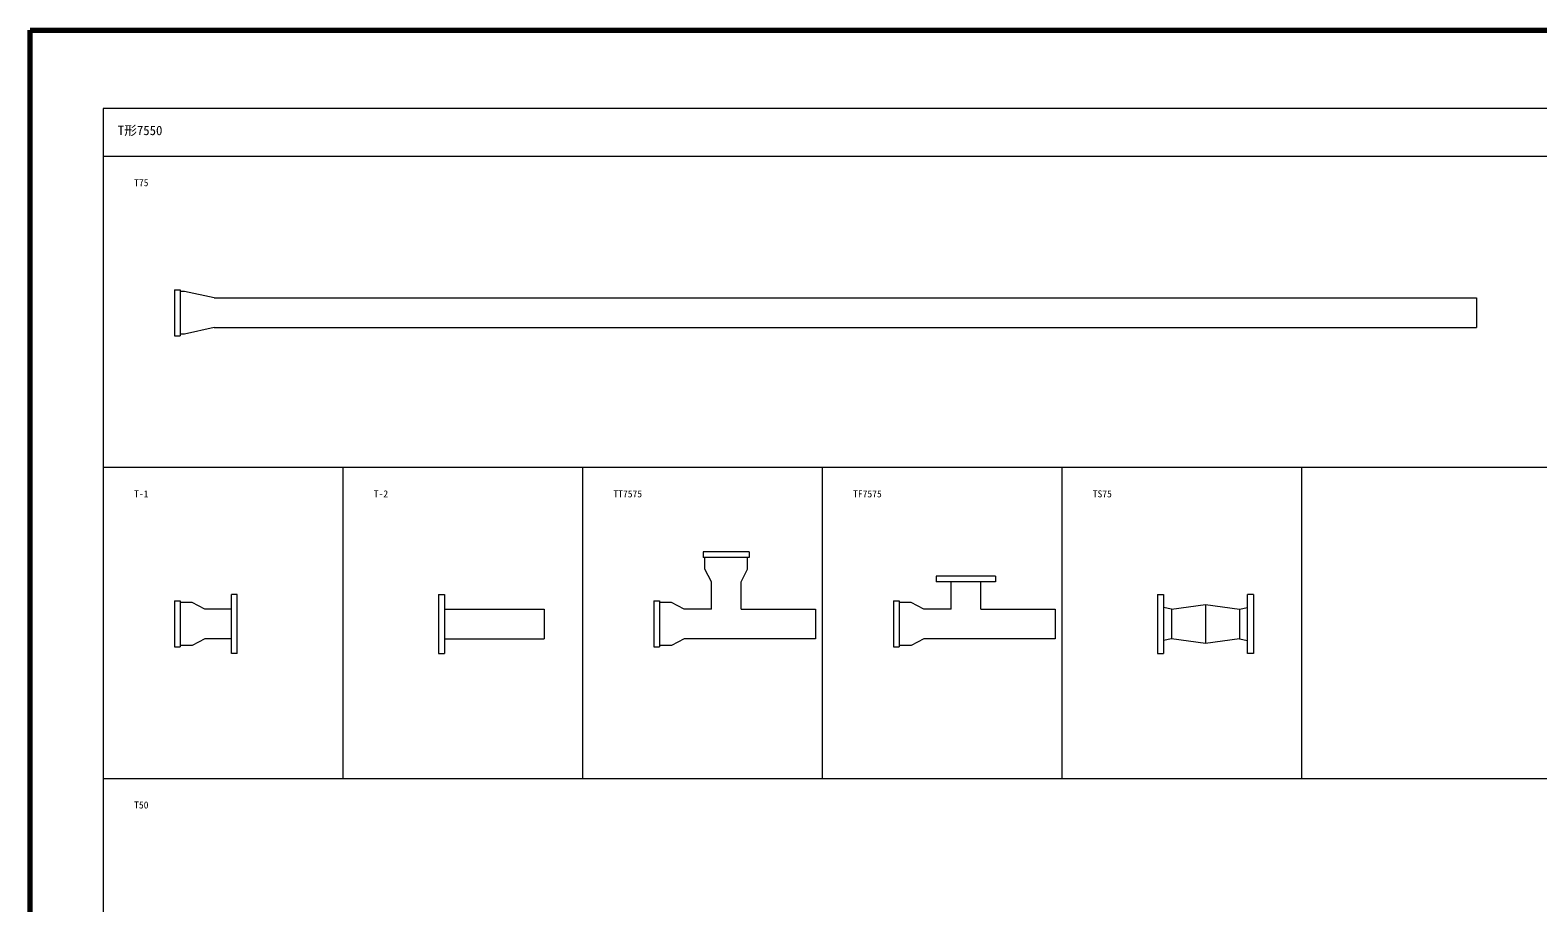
# Model space of a CAD drawing. Units: millimetres, scale not verified. Extents: x -3913 to 4087, y -2580 to 2920.
# Drawn here: x -3913 to 808, y 185 to 2920 of the extents above; entities that cross this region are included whole.
import ezdxf
from ezdxf.enums import TextEntityAlignment as Align

# ---------------------------------------------------------------- set-up
doc = ezdxf.new("R2010")
doc.units = ezdxf.units.MM
doc.header["$LTSCALE"] = 10
for name, color, linetype, lineweight in [('0-1', 4, 'Continuous', 9), ('0-8', 7, 'Continuous', 18), ('0-F', 5, 'Continuous', 70)]:
    doc.layers.add(name, color=color, linetype=linetype, lineweight=lineweight)
doc.layers.add('0-9', color=7, linetype='Continuous')
doc.styles.add('ＭＳ ゴシック', font='')
doc.styles.get('ＭＳ ゴシック').set_extended_font_data('MS Gothic')

msp = doc.modelspace()

# ---------------------------------------------------------------- linework, layer by layer
at = {"layer": '0-1'}
for p, q in [((-3684.03, 2673.88), (-3684.03, -2350.94)), ((3820.47, 2673.88), (-3684.03, 2673.88)), ((3820.47, 2523.88), (-3684.03, 2523.88)), ((3820.47, 1548.91), (-3684.03, 1548.91)), ((-2933.58, 1548.91), (-2933.58, 573.95)), ((-2183.13, 1548.91), (-2183.13, 573.95)), ((-1432.68, 1548.91), (-1432.68, 573.95)), ((-682.23, 1548.91), (-682.23, 573.95)), ((68.22, 1548.91), (68.22, 573.95)), ((3820.47, 573.95), (-3684.03, 573.95))]:
    msp.add_line(p, q, dxfattribs=at)
at = {"layer": '0-8'}
for p, q in [((-3460.53, 2105.91), (-3460.53, 1961.91)), ((-3460.53, 2105.91), (-3442.53, 2105.91)), ((-3442.53, 2105.91), (-3442.53, 1961.91)), ((-3336.32, 2080.41), (615.97, 2080.41)), ((615.97, 2080.41), (615.97, 1987.41)), ((-3336.32, 1987.41), (-3428.99, 1966.91)), ((-3336.32, 1987.41), (615.97, 1987.41)), ((-3460.53, 1961.91), (-3442.53, 1961.91)), ((-3428.99, 1966.91), (-3442.53, 1966.91)), ((-1805.13, 1285.45), (-1805.13, 1267.45)), ((-1661.13, 1285.45), (-1805.13, 1285.45)), ((-1686.63, 1105.45), (-1686.63, 1190.8)), ((-890.18, 1190.95), (-1075.18, 1190.95)), ((-1029.18, 1105.45), (-1029.18, 1190.95)), ((-936.18, 1105.45), (-936.18, 1190.95)), ((-890.18, 1208.95), (-890.18, 1190.95)), ((-3264.03, 1151.45), (-3282.03, 1151.45)), ((-3282.03, 966.45), (-3282.03, 1151.45)), ((-3264.03, 966.45), (-3264.03, 1151.45)), ((-2633.58, 1151.45), (-2633.58, 966.45)), ((-382.23, 1151.45), (-364.23, 1151.45)), ((-364.23, 1151.45), (-364.23, 966.45)), ((-100.23, 966.45), (-100.23, 1151.45)), ((-82.23, 1151.45), (-100.23, 1151.45)), ((-82.23, 1151.45), (-82.23, 966.45)), ((-3460.53, 1130.95), (-3442.53, 1130.95)), ((-3442.53, 1130.95), (-3442.53, 986.95)), ((-3405.33, 1125.95), (-3442.53, 1125.95)), ((-2615.58, 1105.45), (-2303.58, 1105.45)), ((-2303.58, 1105.45), (-2303.58, 1012.45)), ((-1959.63, 1130.95), (-1959.63, 986.95)), ((-1904.43, 1125.95), (-1941.63, 1125.95)), ((-1864.98, 1105.45), (-1904.43, 1125.95)), ((-1779.63, 1105.45), (-1864.98, 1105.45)), ((-1209.18, 1130.95), (-1191.18, 1130.95)), ((-1209.18, 1130.95), (-1209.18, 986.95)), ((-1191.18, 1130.95), (-1191.18, 986.95)), ((-936.18, 1105.45), (-702.68, 1105.45)), ((-702.68, 1105.45), (-702.68, 1012.45)), ((-338.23, 1105.45), (-364.23, 1110.45)), ((-338.23, 1105.45), (-338.23, 1012.45)), ((-232.23, 1119.7), (-232.23, 998.2)), ((-3405.33, 991.95), (-3442.53, 991.95)), ((-3365.88, 1012.45), (-3405.33, 991.95)), ((-3282.03, 1012.45), (-3365.88, 1012.45)), ((-2615.58, 1012.45), (-2303.58, 1012.45)), ((-1153.98, 991.95), (-1191.18, 991.95)), ((-1114.53, 1012.45), (-1153.98, 991.95)), ((-702.68, 1012.45), (-1114.53, 1012.45)), ((-3264.03, 966.45), (-3282.03, 966.45)), ((-2633.58, 966.45), (-2615.58, 966.45)), ((-1959.63, 986.95), (-1941.63, 986.95)), ((-1209.18, 986.95), (-1191.18, 986.95)), ((-82.23, 966.45), (-100.23, 966.45))]:
    msp.add_line(p, q, dxfattribs=at)
for points in [[(-3336.32, 2080.41), (-3428.99, 2100.91), (-3442.53, 2100.91)], [(-1661.13, 1285.45), (-1661.13, 1267.45), (-1805.13, 1267.45)], [(-1779.63, 1105.45), (-1779.63, 1190.8), (-1800.13, 1230.25), (-1800.13, 1267.45)], [(-1686.63, 1190.8), (-1666.13, 1230.25), (-1666.13, 1267.45)], [(-890.18, 1208.95), (-1075.18, 1208.95), (-1075.18, 1190.95)], [(-2633.58, 1151.45), (-2615.58, 1151.45), (-2615.58, 966.45)], [(-382.23, 1151.45), (-382.23, 966.45), (-364.23, 966.45)], [(-3460.53, 1130.95), (-3460.53, 986.95), (-3442.53, 986.95)], [(-3282.03, 1105.45), (-3365.88, 1105.45), (-3405.33, 1125.95)], [(-1959.63, 1130.95), (-1941.63, 1130.95), (-1941.63, 986.95)], [(-1686.63, 1105.45), (-1453.13, 1105.45), (-1453.13, 1012.45), (-1864.98, 1012.45), (-1904.43, 991.95), (-1941.63, 991.95)], [(-1029.18, 1105.45), (-1114.53, 1105.45), (-1153.98, 1125.95), (-1191.18, 1125.95)], [(-338.23, 1105.45), (-232.23, 1119.7), (-126.23, 1105.45), (-100.23, 1110.45)], [(-126.23, 1105.45), (-126.23, 1012.45), (-100.23, 1007.45)], [(-126.23, 1012.45), (-232.23, 998.2), (-338.23, 1012.45), (-364.23, 1007.45)]]:
    msp.add_lwpolyline(points, dxfattribs=at)
at = {"layer": '0-F'}
for p, q in [((-3912.76, 2919.65), (4087.24, 2919.65)), ((-3912.76, -2580.35), (-3912.76, 2919.65))]:
    msp.add_line(p, q, dxfattribs=at)

# ---------------------------------------------------------------- texts
at = {"layer": '0-9', "style": 'ＭＳ ゴシック'}
for s, height, p in [('T形7550', 29.33, (-3638.45, 2581.84)), ('T75', 21.99, (-3587.15, 2424.07)), ('T-1', 21.99, (-3587.15, 1449.1)), ('T-2', 21.99, (-2836.7, 1449.1)), ('TT7575', 21.99, (-2086.25, 1449.1)), ('TF7575', 21.99, (-1335.8, 1449.1)), ('TS75', 21.99, (-585.35, 1449.1)), ('T50', 21.99, (-3587.15, 474.14))]:
    msp.add_text(s, height=height, dxfattribs=at).set_placement(p, align=Align.BOTTOM_LEFT)

doc.saveas('drawing.dxf')
